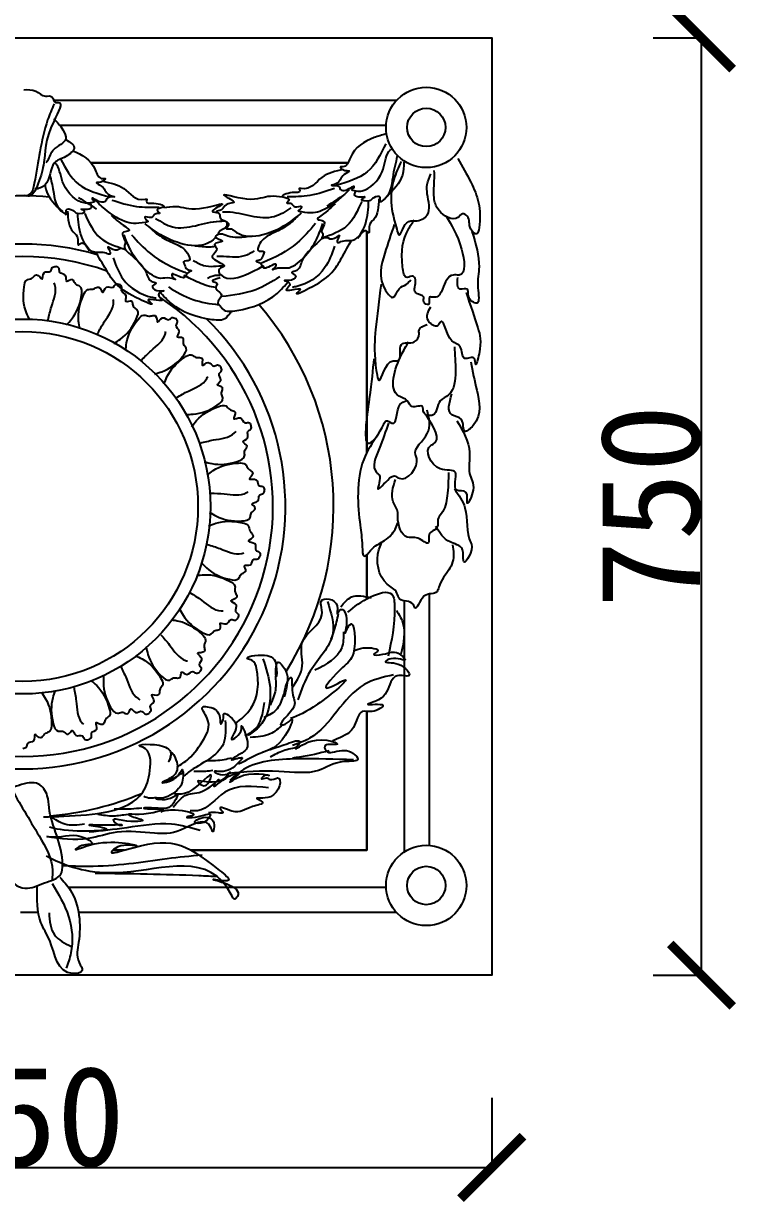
# Model space of a CAD drawing. Extents: x 3172 to 33391, y 13916 to 34175.
# Drawn here: x 18768 to 19339, y 19135 to 20079 of the extents above; entities that cross this region are included whole.
import ezdxf

# ---------------------------------------------------------------- set-up
doc = ezdxf.new("R2010")
doc.units = 0
doc.layers.get('0').update_dxf_attribs({"linetype": 'CONTINUOUS'})
doc.layers.get('DEFPOINTS').update_dxf_attribs({"linetype": 'CONTINUOUS'})
doc.dimstyles.new('ISO-25', dxfattribs={"dimtxt": 2.5, "dimasz": 2.5, "dimexe": 1.25, "dimexo": 0.625, "dimtad": 1, "dimdec": 4, "dimdsep": 46, "dimlunit": 6, "dimtxsty": 'Standard', "dimcen": 2.5, "dimadec": 0, "dimazin": 0, "dimtfac": 1, "dimtdec": 4, "dimtmove": 0, "dimatfit": 3, "dimfxl": 1, "dimtolj": 1, "dimtzin": 0, "dimarcsym": 0})

# ---------------------------------------------------------------- blocks, each defined once
blk = doc.blocks.new('_ARCHTICK')
at = {"color": 0, "linetype": 'ByBlock', "const_width": 0.15}
blk.add_lwpolyline([(-0.5, -0.5), (0.5, 0.5)], dxfattribs=at)
blk = doc.blocks.new('*D10')
at = {"color": 0, "linetype": 'ByBlock'}
for p, q in [((7939.4, 4428.58), (7979.14, 4428.58)), ((7977.89, 3678.58), (7977.89, 4428.58)), ((7939.4, 3678.58), (7979.14, 3678.58))]:
    blk.add_line(p, q, dxfattribs=at)
at = {"layer": 'DEFPOINTS', "color": 0, "linetype": 'ByBlock'}
for p in [(7938.77, 4428.58), (7977.89, 4428.58), (7938.77, 3678.58)]:
    blk.add_point(p, dxfattribs=at)
at = {"color": 0, "linetype": 'ByBlock', "xscale": 50, "yscale": 50, "zscale": 50}
for p, rotation in [((7977.89, 4428.58), 90), ((7977.89, 3678.58), 270)]:
    blk.add_blockref('_ARCHTICK', p, dxfattribs=dict(at, rotation=rotation))
at = {"color": 0, "linetype": 'ByBlock', "insert": (7937.27, 4053.58), "char_height": 80, "attachment_point": 5, "rotation": 90}
blk.add_mtext('\\A1;750', dxfattribs=at)
blk = doc.blocks.new('*D9')
at = {"color": 0, "linetype": 'ByBlock'}
for p, q in [((7188.77, 3677.96), (7188.77, 3620.88)), ((7938.77, 3677.96), (7938.77, 3620.88)), ((7188.77, 3622.13), (7938.77, 3622.13))]:
    blk.add_line(p, q, dxfattribs=at)
at = {"layer": 'DEFPOINTS', "color": 0, "linetype": 'ByBlock'}
for p in [(7188.77, 3678.58), (7938.77, 3678.58), (7938.77, 3622.13)]:
    blk.add_point(p, dxfattribs=at)
at = {"color": 0, "linetype": 'ByBlock', "xscale": 50, "yscale": 50, "zscale": 50, "rotation": 180}
blk.add_blockref('_ARCHTICK', (7188.77, 3622.13), dxfattribs=at)
at = {"color": 0, "linetype": 'ByBlock', "xscale": 50, "yscale": 50, "zscale": 50}
blk.add_blockref('_ARCHTICK', (7938.77, 3622.13), dxfattribs=at)
at = {"color": 0, "linetype": 'ByBlock', "insert": (7563.77, 3662.76), "char_height": 80, "attachment_point": 5}
blk.add_mtext('\\A1;750', dxfattribs=at)
blk = doc.blocks.new('A$C7F713A81')
blk.add_lwpolyline([(27.65164, 931.57427), (777.65164, 931.57427), (777.65164, 181.57427), (27.65164, 181.57427)], close=True)
for points in [[(427.33391, 881.57427), (701.59115, 881.57427)], [(432.21849, 861.57427), (693.19212, 861.57427)], [(457.08425, 831.57427), (662.80431, 831.57427)], [(662.80431, 831.57427), (457.08425, 831.57427)], [(677.65164, 776.94987), (677.65164, 599.42389)], [(677.65164, 599.42389), (677.65164, 776.94987)], [(677.65164, 482.67992), (677.65164, 518.01662)], [(677.65164, 518.01662), (677.65164, 482.67992)], [(727.65164, 486.5331), (727.65164, 285.35178)], [(707.65164, 481.05391), (707.65164, 280.16533)], [(537.08041, 281.57427), (677.65164, 281.57427), (677.65164, 392.5634)], [(677.65164, 392.5634), (677.65164, 281.57427), (537.08041, 281.57427)], [(474.62081, 281.57427), (483.61556, 281.57427)], [(483.61556, 281.57427), (474.62081, 281.57427)], [(693.19212, 251.57427), (439.31493, 251.57427)], [(414.96425, 231.57427), (400.76925, 231.57427)], [(701.59115, 231.57427), (447.25953, 231.57427)]]:
    blk.add_lwpolyline(points)
for centre, radius in [((725.2931, 859.85701), 32.14689), ((725.2931, 859.85701), 15.35857), ((402.65164, 556.57427), 150.00891), ((402.65164, 556.57427), 140.00891), ((725.2931, 253.29154), 32.14689), ((725.2931, 253.29154), 15.35857)]:
    blk.add_circle(centre, radius)
for radius, start, end in [(248.53197, 85.12164935, 94.87835065), (210.00891, 73.53015991, 106.46984009), (200.00891, 70.34965468, 109.65034532), (200.00891, 123.17230959, 56.82769041), (248.53197, 327.88609407, 40.56907025), (210.00891, 134.33868271, 45.66131729), (248.53197, 297.30899204, 301.03833282), (248.53197, 275.12119468, 292.50844882)]:
    blk.add_arc((402.65164, 556.57427), radius, start, end)
for points in [[(403.31671, 890.09218), (412.9085, 888.9646), (420.80758, 885.01807), (425.88559, 884.45426), (428.70675, 879.94397), (430.9636, 879.94397), (427.57828, 865.28541), (419.11496, 829.76672), (414.03696, 812.85302), (407.83049, 804.95996), (403.88094, 805.52377)], [(427.57828, 878.81639), (422.50028, 865.84922), (416.29381, 840.4787), (411.78003, 815.10817), (407.83049, 806.08753), (405.57356, 804.95996)], [(427.36789, 867.01484), (434.70275, 857.9942), (436.95967, 850.66495), (427.36789, 842.20812), (422.28988, 833.18749), (421.16142, 831.4961)], [(436.95967, 850.10119), (443.7303, 843.89946), (436.95967, 836.57021), (427.93204, 831.4961), (420.59719, 814.01864), (412.13387, 810.07211)], [(692.89432, 854.64753), (683.64172, 851.68895), (664.39624, 835.41687), (658.4746, 828.39028), (656.62403, 828.39028), (658.4746, 826.17137), (663.65605, 825.06191), (659.58489, 822.10332), (652.92298, 814.70691), (649.59202, 813.59745), (655.88384, 812.1182), (656.25394, 811.00874), (665.13644, 811.74837), (667.3571, 812.85782), (666.98701, 811.37853), (665.50654, 810.26907), (668.83749, 809.15962), (674.01894, 809.15962), (689.93346, 824.32224), (695.48508, 840.59437), (696.96547, 842.44345)], [(692.89432, 846.88128), (678.0901, 824.32224), (653.29308, 813.59745)], [(702.14692, 837.26595), (698.44587, 819.88441), (689.93346, 801.02357), (688.45307, 800.28395), (688.45307, 803.61232), (683.27162, 803.61232), (679.57056, 801.02357), (673.64884, 802.50287), (676.23961, 803.98211), (668.0973, 805.46141), (668.0973, 806.9407), (669.20759, 809.52945)], [(707.32845, 832.08849), (706.21808, 821.73349), (693.63452, 804.35195)], [(705.17504, 832.70466), (699.34996, 818.15317), (697.16556, 802.87411), (701.62735, 778.47128), (703.50967, 773.76914), (707.27432, 780.35216), (712.92122, 785.0543), (716.68586, 785.0543), (726.09741, 789.75644), (726.09741, 806.68418), (726.09741, 814.20759), (728.92085, 822.67148)], [(750.56738, 834.89708), (760.92005, 816.08846), (767.50815, 779.41172), (765.62582, 774.70958), (760.92005, 778.47128), (758.0966, 788.816), (754.33196, 790.69688), (750.56738, 787.87557), (735.50887, 793.51814), (731.7443, 801.98204), (731.7443, 817.0289), (731.7443, 825.49275)], [(658.8447, 826.17137), (641.81981, 819.88441), (625.1651, 811.00874), (623.6847, 811.00874), (624.0548, 809.52945), (618.13316, 807.68032), (610.36095, 804.35195), (615.5424, 802.13303), (615.1723, 801.02357), (613.69191, 799.54428), (616.65269, 799.17449), (620.35375, 796.21591), (625.53519, 796.58574), (624.4249, 794.36683), (622.94451, 793.25737), (625.1651, 792.5177), (641.81981, 793.62716), (659.58489, 805.83124), (664.02615, 810.26907)], [(466.34607, 816.79765), (483.51203, 810.90677), (500.36789, 802.41931), (501.84789, 802.45361), (501.51216, 800.96614), (507.47505, 799.25469), (515.32228, 796.10726), (510.19362, 793.7689), (510.58932, 792.66832), (512.10359, 791.22372), (509.15216, 790.78544), (505.52064, 787.74191), (500.33201, 787.99161), (501.49341, 785.79901), (502.99911, 784.72414), (500.79625, 783.93323), (484.12031, 784.65657), (466.07727, 796.44583), (461.53441, 800.77959)], [(447.20587, 803.73648), (461.4803, 794.81922)], [(610.36095, 803.98211), (600.73817, 804.72178), (581.86287, 802.50287), (564.09779, 805.09162), (571.4999, 799.91412), (565.20816, 798.06499), (561.5071, 793.99699), (557.43595, 792.5177), (559.65654, 791.03841), (560.39673, 787.71003), (567.05865, 782.90237), (567.05865, 781.42307), (565.57826, 778.83437), (568.90921, 778.83437), (571.4999, 777.35507), (613.69191, 782.53258), (625.53519, 791.40824)], [(651.81268, 811.00874), (632.19711, 805.46141), (614.062, 804.35195)], [(659.95499, 806.20108), (645.89096, 796.95553)], [(687.34277, 802.87266), (683.27162, 786.23074), (679.57056, 780.31361), (679.20047, 775.50595), (678.0901, 776.61545), (670.68806, 771.06812)], [(473.72745, 801.802), (493.46627, 796.71056), (511.62221, 796.02152)], [(617.02279, 795.47628), (603.69903, 788.4497), (565.94835, 792.14786), (562.2473, 792.14786)], [(652.55288, 798.80466), (641.07961, 789.18932), (638.48893, 786.23074), (639.59922, 785.86095), (643.67038, 784.38166), (642.56008, 779.57399), (641.81981, 775.87578), (642.56008, 774.39649), (641.81981, 771.06812), (643.67038, 771.80778), (649.96212, 770.69833), (655.88384, 773.28703), (654.77354, 771.06812), (654.40345, 767.73974), (656.99413, 768.47936), (666.61691, 769.58882), (676.6097, 782.53258), (679.20047, 800.65374)], [(673.64884, 800.65374), (661.80548, 781.05328), (642.18998, 771.43795)], [(438.39538, 792.845), (442.85097, 776.30187), (446.6881, 770.47207), (447.16948, 765.67427), (448.25385, 766.80919), (455.7824, 761.43482)], [(473.27018, 789.58404), (484.96311, 780.23708), (487.62164, 777.3393), (486.52021, 776.94389), (482.48442, 775.37068), (483.70579, 770.59003), (484.53153, 766.90996), (483.82573, 765.41391), (484.64291, 762.10358), (482.7757, 762.80018), (476.51135, 761.54527), (470.53125, 763.9961), (471.69265, 761.8035), (472.13976, 758.48459), (469.53263, 759.164), (459.88674, 760.05024), (449.59677, 772.75903), (446.5869, 790.81531)], [(452.13704, 790.94392), (464.43129, 771.62308), (484.26427, 762.46474)], [(508.86784, 787.07965), (522.35079, 780.36361), (560.00567, 784.93531), (563.70573, 785.02105)], [(623.31461, 789.55916), (615.5424, 782.16274)], [(741.15584, 788.816), (753.39083, 762.48398), (751.50851, 741.79454), (746.80274, 741.79454), (738.3324, 730.50938), (731.7443, 723.92636), (727.97965, 723.92636), (727.03853, 718.28378), (723.27388, 720.16461), (723.27388, 723.92636), (716.68586, 727.68806), (716.68586, 738.03279), (714.80354, 740.8541), (710.09777, 739.91366), (706.33312, 748.37751), (711.03889, 778.47128), (715.74466, 785.99474)], [(509.89055, 774.89599), (515.15628, 771.3188), (526.76355, 765.66905), (535.87498, 755.89234), (535.92639, 753.67402), (531.14203, 752.4534), (531.942, 749.88249), (534.24774, 746.23676), (537.60343, 745.20476), (534.31627, 743.27897), (532.53474, 740.27835), (523.60322, 742.2909), (522.11466, 742.6263), (522.54463, 740.04686), (524.80746, 738.24967), (520.34169, 739.25595), (512.94157, 739.08447), (499.80291, 746.91824), (488.72154, 761.8282), (483.62868, 773.91751)], [(502.71478, 781.01835), (510.65625, 773.80397)], [(586.30412, 772.91724), (574.46076, 771.80778), (566.68855, 772.91724), (560.39673, 774.39649), (556.69575, 772.54741), (562.2473, 768.8492), (555.95548, 766.26045), (557.80605, 762.93207), (554.10499, 757.01495), (561.5071, 751.09782), (563.72769, 748.87891), (561.8772, 747.76945), (559.28644, 744.81087), (560.76691, 742.22216), (583.71336, 743.33162), (595.55672, 749.24874)], [(616.28259, 783.2722), (611.10114, 779.57399), (599.62788, 773.65687), (590.74537, 763.6717), (590.74537, 761.45278), (595.55672, 760.34332), (594.81653, 757.75457), (592.59586, 754.05641), (589.26498, 752.94695), (592.59586, 751.09782), (594.44643, 748.13928), (603.32893, 750.3582), (604.80933, 750.72799), (604.43923, 748.13928), (602.21864, 746.29016), (606.65989, 747.39962), (614.062, 747.39962), (627.01566, 755.53566), (637.74866, 770.69833), (642.56008, 782.90237)], [(636.63836, 782.90237), (621.83421, 767.36991), (594.81653, 751.83745), (592.96596, 751.09782)], [(699.7451, 782.23299), (692.06862, 759.21955), (692.79676, 729.38896), (698.8039, 723.92636), (703.71877, 730.84411), (709.15664, 734.27108), (712.92122, 738.03279)], [(761.86117, 776.59041), (767.50815, 748.37751), (766.56695, 731.44977), (765.62582, 719.22422), (759.03773, 724.8668), (758.0966, 730.50938), (752.44963, 730.50938), (750.56738, 739.91366)], [(489.54881, 774.05469), (504.70881, 758.86935), (532.07907, 743.96695), (533.94628, 743.2704)], [(642.93018, 772.17757), (637.74866, 767.00012), (625.90537, 752.94695), (620.35375, 744.81087), (617.76306, 743.70141), (620.72384, 741.48249), (617.39289, 737.78428), (611.84134, 737.41449), (615.91249, 735.19553), (615.91249, 733.34645), (613.32173, 730.01808), (617.76306, 730.01808), (624.4249, 730.01808), (621.83421, 727.42933), (631.45691, 731.12753), (656.62403, 753.68658), (665.13644, 768.8492)], [(651.81268, 764.7812), (644.04047, 747.39962), (621.83421, 732.60683), (618.13316, 731.86716)], [(483.50714, 763.18702), (488.80721, 758.13099), (500.97287, 744.35595), (506.71149, 736.35066), (509.32718, 735.30152), (506.41859, 733.01461), (509.83433, 729.39455), (515.39295, 729.15347), (511.37429, 726.84079), (511.41713, 724.99221), (514.0843, 721.72474), (509.64417, 721.62186), (502.98411, 721.46753), (505.63407, 718.93949), (495.92829, 722.41379), (470.24532, 744.38375), (461.38394, 759.34511)], [(474.79836, 755.58686), (482.97114, 738.38999), (505.51413, 724.1156), (509.23133, 723.46187)], [(587.78451, 761.08299), (579.64221, 757.01495), (560.76691, 756.64512), (557.80605, 756.64512)], [(408.1537, 705.90018), (405.56505, 711.48837), (403.66848, 732.43767), (405.82687, 737.71156), (409.62929, 739.10403), (412.06352, 741.18437), (413.65782, 742.03854), (418.0513, 738.57787), (419.65005, 743.62989), (424.79727, 744.93485), (426.11788, 747.70495), (429.0743, 748.56396)], [(437.64126, 701.84721), (441.64159, 706.52977), (449.53451, 725.43523), (448.32831, 732.71167), (445.17868, 734.21788), (443.39598, 736.87782), (442.09126, 738.13046), (437.85593, 736.6516), (436.75058, 741.27947), (432.14631, 743.92475), (431.62203, 746.94842), (429.0743, 748.56396)], [(560.39673, 741.48249), (552.9947, 740.37303), (550.40393, 738.89374)], [(560.39673, 739.63341), (554.47509, 736.67482), (558.17614, 734.82574), (557.06585, 732.23699), (561.5071, 725.58024), (558.54624, 719.29328), (560.39673, 717.07437), (562.6174, 714.48562), (573.72056, 713.37616), (605.9197, 727.05949), (615.1723, 736.67482)], [(608.14028, 740.37303), (588.89481, 730.01808), (561.8772, 724.47079)], [(422.89019, 705.88718), (425.54218, 716.38989), (428.23092, 733.99816), (427.63931, 735.55531)], [(448.23732, 698.87833), (447.25234, 704.95771), (451.07815, 725.64184), (454.57938, 730.13783), (458.61648, 730.45279), (461.52171, 731.79923), (463.28734, 732.19159), (466.58423, 727.67391), (469.4867, 732.10724), (474.79512, 731.97511), (476.81413, 734.28619), (479.89267, 734.31571)], [(475.53792, 687.02001), (480.65324, 690.44965), (493.35411, 706.52456), (494.15579, 713.8566), (491.52934, 716.15672), (490.53039, 719.19898), (489.612, 720.75718), (485.13474, 720.47584), (485.31897, 725.23032), (481.59912, 729.01972), (481.91006, 732.07272), (479.89267, 734.31571)], [(689.15609, 734.48199), (684.78721, 698.10326), (684.78721, 669.72781), (687.69982, 657.35901), (698.8039, 673.14314), (702.56855, 673.14314), (705.392, 686.30918), (715.74466, 688.19001), (719.50931, 694.77302), (719.50931, 697.59429), (726.09741, 702.29648)], [(757.1554, 727.68806), (766.56695, 699.47517), (767.50815, 678.78572), (764.6847, 670.32183), (763.7435, 675.02402), (756.21428, 675.02402), (752.44963, 684.4283), (745.86161, 689.13044), (736.45007, 704.17731), (734.56775, 701.35604), (727.03853, 705.11775), (728.92085, 716.40291)], [(462.42383, 694.88995), (467.81107, 704.2877), (475.15077, 720.5176), (475.0012, 722.17661)], [(484.94005, 681.30244), (485.6318, 687.42212), (494.89625, 706.30704), (499.48064, 709.69168), (503.45301, 708.90577), (506.61378, 709.41846), (508.41979, 709.31991), (510.37556, 704.08026), (514.3665, 707.56612), (519.44243, 706.0067), (522.01009, 707.68735), (524.98243, 706.88519)], [(508.02893, 662.51824), (513.87988, 664.44061), (530.44672, 676.49276), (533.19684, 683.33662), (531.28834, 686.26005), (531.14723, 689.45902), (530.68329, 691.20721), (526.29616, 692.14425), (527.7563, 696.67272), (525.19676, 701.3252), (526.31985, 704.18109), (524.98243, 706.88519)], [(497.52443, 673.63449), (505.24739, 681.23028), (516.69368, 694.8781), (516.99726, 696.51595)], [(747.74394, 684.4283), (748.68506, 664.67925), (743.03817, 645.87068), (736.45007, 641.16854), (733.62662, 634.58552), (730.80318, 629.88338), (723.27388, 631.76421), (722.33276, 636.4664), (713.86242, 636.4664), (710.09777, 641.16854), (703.50967, 644.93024), (705.392, 677.84529), (711.03889, 688.19001)], [(515.53983, 654.47603), (517.857, 660.18215), (531.87298, 675.86724), (537.20055, 677.88952), (540.81357, 676.06102), (543.99545, 675.70193), (545.7079, 675.11978), (546.17751, 669.54677), (550.96093, 671.82662), (555.42789, 668.95556), (558.35377, 669.88114), (560.99948, 668.3068)], [(683.33094, 674.82085), (679.69027, 642.80752), (679.69027, 607.15632), (691.27468, 622.35993), (693.15701, 625.18124), (697.86278, 623.30036), (704.45087, 638.34723), (709.15664, 641.16854)], [(760.92005, 672.20271), (765.62582, 649.63239), (762.80237, 621.41949), (756.21428, 616.71735), (753.39083, 626.12163), (745.86161, 629.88338), (745.86161, 646.81112)], [(532.7046, 630.1591), (538.85722, 630.43161), (558.06135, 637.56716), (562.55594, 643.41526), (561.50695, 646.74518), (562.23414, 649.8636), (562.25906, 651.67213), (558.28743, 653.75806), (560.91518, 657.72466), (559.70579, 662.89516), (561.55775, 665.34215), (560.99948, 668.3068)], [(525.58876, 643.69721), (535.07465, 648.9277), (549.77862, 658.98125), (550.51283, 660.47645)], [(537.76721, 620.3887), (541.53794, 625.25806), (559.26596, 636.58003), (564.94157, 637.08996), (567.92729, 634.35448), (570.89429, 633.15025), (572.38618, 632.12767), (571.33479, 626.63463), (576.55593, 627.53939), (580.08265, 623.56962), (583.14974, 623.67148), (585.27259, 621.44172)], [(695.03933, 623.30036), (687.51011, 602.61092), (685.62779, 583.80231), (687.51011, 581.92143), (686.56891, 570.63627), (695.98045, 579.10016), (699.7451, 580.98104), (703.50967, 579.10016), (717.62699, 595.08747), (716.68586, 597.90878), (726.09741, 614.83647), (726.09741, 633.64509)], [(749.62618, 625.18124), (759.97893, 599.78961), (759.97893, 582.86187), (762.80237, 569.69588), (758.0966, 559.35116), (757.1554, 567.815), (749.62618, 569.69588), (748.68506, 583.80231), (736.45007, 586.62362), (728.92085, 605.43219), (730.80318, 606.37262), (725.15621, 629.88338)], [(544.53541, 607.29841), (555.0807, 609.77568), (571.95183, 615.48933), (573.06221, 616.73101)], [(547.73483, 592.34251), (553.73282, 590.94496), (574.14995, 592.63469), (580.05567, 597.05329), (579.94398, 600.54275), (581.48554, 603.34933), (581.99748, 605.08407), (578.7359, 608.16419), (582.33639, 611.27473), (582.56683, 616.5798), (585.0103, 618.43638), (585.27259, 621.44172)], [(686.56891, 613.89608), (675.27512, 594.14703), (672.4516, 541.48298), (674.10925, 524.44691), (675.6314, 516.84221), (680.70513, 521.31985), (686.15645, 525.90591), (697.28374, 533.75446), (702.56855, 543.36381)], [(549.97368, 581.56854), (554.91832, 585.24), (575.04358, 591.35916), (580.64629, 590.31892), (582.78327, 586.87935), (585.31535, 584.91928), (586.47603, 583.53211), (583.98162, 578.52643), (589.25325, 577.98899), (591.57815, 573.21493), (594.55899, 572.48553), (596.00153, 569.76572)], [(743.03817, 583.80231), (742.09697, 564.99369), (737.3912, 550.88727), (734.56775, 546.18512), (734.56775, 541.48298), (731.7443, 537.72123), (727.97965, 534.89996), (727.03853, 527.37651), (718.56811, 531.13826), (710.09777, 532.07865), (702.56855, 548.066), (702.56855, 551.8277), (698.8039, 560.29155), (700.68623, 578.15973)], [(552.00491, 551.87315), (557.40342, 548.90918), (577.51931, 545.02778), (584.39816, 547.68919), (585.23205, 551.07938), (587.47366, 553.36598), (588.43464, 554.89827), (586.12501, 558.74413), (590.4312, 560.76792), (592.08438, 565.81409), (594.93814, 566.94259), (596.00153, 569.76572)], [(552.95918, 567.13764), (563.78179, 566.67796), (581.56881, 567.62796), (582.97302, 568.52401)], [(747.74394, 570.63627), (756.21428, 555.58941), (760.92005, 527.37651), (761.3771, 526.38965), (755.28865, 512.19418), (754.78122, 519.79889), (753.39083, 523.40579), (742.44752, 529.17614), (736.55657, 535.06255), (732.68542, 540.54254)], [(551.25396, 540.89468), (557.00578, 543.09594), (578.03567, 543.55846), (583.14997, 541.0452), (584.27971, 537.15662), (586.18908, 534.58609), (586.93246, 532.93722), (583.18004, 528.79014), (588.11117, 526.85037), (589.06184, 521.62609), (591.73536, 520.11951), (592.3906, 517.11137)], [(550.23533, 526.19343), (560.53259, 522.83089), (577.91632, 518.94678), (579.51021, 519.43076)], [(746.37477, 525.90591), (746.37477, 512.171), (739.17473, 499.74418), (735.24748, 491.89564), (733.9384, 488.62541), (723.46565, 484.70116), (716.26561, 475.54457), (714.95653, 478.16072), (703.82923, 482.73904), (701.86561, 487.31736), (694.01103, 494.51183), (687.46553, 521.98166), (689.42916, 527.21401)], [(545.19813, 511.75245), (549.59679, 507.44189), (567.91954, 498.27722), (575.26134, 498.98405), (576.97897, 502.02354), (579.75437, 503.62057), (581.09312, 504.83676), (579.90674, 509.16314), (584.59926, 509.95009), (587.55257, 514.36311), (590.60498, 514.67983), (592.3906, 517.11137)], [(541.51308, 501.38369), (547.6455, 501.9515), (568.02033, 496.72308), (572.2669, 492.92319), (572.30563, 488.87401), (573.45067, 485.88366), (573.72163, 484.09537), (568.98949, 481.11447), (573.21442, 477.91622), (572.72034, 472.62919), (574.88824, 470.45718), (574.70761, 467.3838)], [(536.56588, 487.50243), (545.57408, 481.48642), (561.26526, 473.05627), (562.93062, 473.09227)], [(618.24622, 411.8585), (626.1279, 429.04167), (626.1279, 447.65676), (641.89126, 469.85167), (641.17473, 477.7273), (641.17473, 480.59114), (654.07198, 477.01132), (654.07198, 470.56765), (656.9381, 474.14748), (661.2372, 469.13569), (660.52067, 455.53238), (662.67019, 459.82814), (664.10325, 461.97605), (666.96929, 439.0652), (658.37108, 427.60975), (645.47384, 411.14256), (659.80414, 417.58622), (638.30869, 398.25514), (616.81316, 386.79974)], [(656.9381, 476.29538), (665.53623, 484.17096), (681.2996, 483.45502)], [(662.67019, 471.99957), (680.58307, 484.17096), (697.77949, 486.31886), (699.92901, 476.29538), (694.91345, 436.91729)], [(527.81934, 474.95598), (530.89191, 469.61853), (546.0626, 455.85028), (553.32284, 454.55011), (555.79683, 457.01348), (558.90018, 457.80249), (560.51741, 458.6124), (560.54227, 463.09842), (565.27309, 462.59016), (569.30751, 466.04274), (572.33217, 465.52419), (574.70761, 467.3838)], [(646.19037, 480.59114), (650.4894, 454.8164), (632.57652, 424.74586), (622.54532, 401.83501)], [(701.36207, 473.43149), (706.3777, 464.12395), (704.94464, 438.34921)], [(521.47348, 465.96594), (527.53169, 464.85818), (545.74035, 454.32658), (548.80425, 449.5219), (547.74909, 445.61242), (548.04488, 442.42404), (547.82332, 440.62896), (542.46242, 439.03531), (545.6678, 434.81579), (543.76562, 429.85812), (545.26713, 427.18175), (544.264, 424.27108)], [(654.78851, 470.56765), (653.35552, 464.12395), (649.05642, 450.5206)], [(512.96461, 453.93417), (520.01567, 445.71087), (532.85055, 433.3599), (534.46386, 432.94526)], [(659.08761, 456.24832), (657.65463, 443.36095), (636.1591, 425.46185)], [(501.15743, 444.21277), (502.67603, 438.24427), (513.56953, 420.89359), (520.20976, 417.68284), (523.25661, 419.38738), (526.45775, 419.30986), (528.23352, 419.65341), (529.46778, 423.96637), (533.88604, 422.20061), (538.70234, 424.43668), (541.47494, 423.12131), (544.264, 424.27108)], [(667.68582, 441.21305), (674.85098, 443.36095), (686.31523, 440.49711), (683.44919, 438.34921), (690.61434, 438.34921), (702.79513, 439.0652), (708.52722, 434.05341), (697.06296, 434.76939), (692.76385, 432.62149), (702.79513, 430.47359), (711.39326, 421.16604), (702.0786, 421.16604), (697.06296, 416.1543), (687.03176, 401.83501), (678.43355, 398.25514), (690.61434, 397.53921), (682.01613, 392.52747), (674.13445, 392.52747), (666.96929, 379.64005), (651.92246, 369.61657), (649.05642, 368.18465)], [(492.62141, 437.2682), (498.15609, 434.56703), (512.84813, 419.51333), (514.50213, 414.06018), (512.43133, 410.58037), (511.85594, 407.43041), (511.15828, 405.76167), (505.56623, 405.67348), (507.51433, 400.74563), (504.34512, 396.485), (505.06888, 393.50278), (503.31766, 390.97068)], [(572.38919, 382.50394), (585.28651, 395.39131), (589.58554, 426.89376), (586.00296, 433.33747), (582.42038, 434.76939), (596.03423, 437.63323), (605.3489, 429.04167), (605.3489, 420.4501), (606.78196, 431.90551), (610.36454, 429.04167), (613.23058, 410.42658), (611.7976, 404.69885), (613.94711, 415.43832), (616.81316, 419.73412), (618.24622, 407.56269), (619.6792, 396.82323), (609.64801, 381.78796), (612.51405, 382.50394), (617.52969, 386.08376), (612.51405, 373.19639), (592.45166, 358.8771), (575.25523, 350.2855)], [(594.60117, 434.76939), (600.33334, 411.8585), (591.0186, 379.64005), (582.42038, 373.19639)], [(481.18194, 427.97826), (485.7529, 418.15755), (494.77958, 402.80178), (496.2212, 401.96724)], [(457.09669, 417.41884), (461.69737, 413.3246), (471.78315, 394.86527), (471.90457, 389.16809), (468.97172, 386.37601), (467.56782, 383.4981), (466.44581, 382.07947), (461.03733, 383.50327), (461.58367, 378.23256), (457.38248, 374.98497), (457.27481, 371.91808), (454.90537, 369.95235)], [(467.1898, 421.80289), (467.0418, 415.64601), (472.85018, 395.99971), (478.37792, 391.11651), (481.77167, 391.93581), (484.83319, 390.99751), (486.6358, 390.84922), (488.98791, 394.66925), (492.76593, 391.77693), (498.00692, 392.63066), (500.32181, 390.61603), (503.31766, 390.97068)], [(604.63237, 421.16604), (604.63237, 409.71059), (600.33334, 397.53921)], [(699.21255, 421.88202), (675.56751, 414.0064), (631.85999, 371.04849), (618.24622, 365.32077)], [(417.53403, 407.89), (420.85949, 402.70634), (425.591, 382.21042), (424.17084, 376.69175), (420.59345, 374.79448), (418.46516, 372.40206), (417.00202, 371.33875), (412.17823, 374.16894), (411.28229, 368.94628), (406.36071, 366.95259), (405.42958, 364.02847), (402.61767, 362.7749)], [(428.43566, 409.38839), (426.63205, 403.49976), (426.92453, 383.01491), (430.92981, 376.82142), (434.41876, 376.69472), (437.1136, 374.96523), (438.80936, 374.3361), (442.10487, 377.37988), (444.96246, 373.57552), (450.23943, 372.98359), (451.92494, 370.41911), (454.90537, 369.95235)], [(443.57504, 411.55973), (445.3269, 400.86997), (449.8759, 383.64826), (451.03891, 382.45573)], [(611.08107, 406.13077), (606.06543, 394.67532), (595.3177, 387.51568)], [(525.81563, 348.13759), (535.13037, 354.5813), (547.31116, 370.33251), (550.1772, 386.79974), (546.59463, 396.10729), (551.61019, 396.10729), (560.2084, 387.51568), (560.92493, 382.50394), (563.07444, 387.51568), (563.07444, 390.37956), (572.38919, 383.93586), (572.38919, 376.77621), (569.52314, 370.33251), (577.40482, 378.20813), (577.40482, 380.35604), (582.42038, 366.03675), (574.5387, 357.44514), (569.52314, 353.86532), (578.12128, 355.29724), (575.97176, 352.4334), (560.2084, 344.55777), (555.90929, 344.55777), (565.94057, 342.40987), (568.09008, 343.84183), (560.92493, 337.39813), (543.01205, 335.96621), (547.31116, 333.10232), (553.34769, 340.75372), (535.13037, 328.09058), (523.66611, 326.65866)], [(580.27087, 373.19639), (587.43602, 377.4922), (596.03423, 399.68711)], [(564.50751, 385.36778), (563.07444, 366.75269), (535.13037, 343.84183), (531.54779, 340.97795)], [(610.36454, 381.78796), (600.33334, 374.62831), (584.56998, 371.76447)], [(594.60117, 360.30902), (613.94711, 366.75269), (623.97831, 368.18465), (621.11226, 363.17286), (633.29305, 368.90059), (653.35552, 366.03675), (644.04078, 364.60478), (646.19037, 360.30902), (651.92246, 360.30902), (666.96929, 358.8771), (670.55187, 354.5813), (659.80414, 352.4334), (639.02514, 345.27375), (607.49849, 344.55777), (566.96154, 342.90162)], [(622.54532, 363.88885), (611.08107, 361.02496), (600.33334, 356.01322)], [(647.62335, 361.02496), (623.97831, 356.01322), (618.24622, 355.29724)], [(569.52314, 355.29724), (563.79098, 353.86532), (549.46067, 353.14938)], [(666.96929, 353.86532), (622.54532, 354.5813), (576.68829, 344.55777), (568.09008, 337.39813)], [(522.94958, 315.9192), (533.69731, 325.94268), (548.02761, 329.5225), (559.07986, 337.88988), (556.21374, 335.026), (555.49728, 333.59408), (567.678, 340.75372), (575.55968, 342.90162), (570.54412, 338.60586), (568.39453, 336.45796), (579.14225, 341.4697), (598.48819, 341.4697), (596.33868, 341.4697), (593.47263, 338.60586), (597.77174, 339.3218), (600.33334, 338.11411), (606.36988, 339.3218), (600.63778, 324.28653), (589.89006, 322.85461), (594.18909, 319.99073), (586.30748, 316.41091), (569.82759, 312.83108), (560.51284, 314.97899), (562.66244, 311.39916), (559.07986, 311.39916), (551.19818, 311.39916)], [(554.47631, 345.27375), (548.74414, 344.55777), (539.42948, 344.55777)], [(400.53663, 333.53049), (396.7655, 332.58842), (386.39481, 331.64636), (383.095, 330.70429), (385.45201, 310.92086), (394.87989, 275.59334), (396.2941, 254.39683), (404.30785, 251.09957), (419.86395, 255.3389), (433.06304, 262.40439), (434.47717, 269.94093), (423.63508, 315.6312), (422.22088, 325.05188), (415.14993, 334.47256), (399.59391, 333.53049)], [(392.52296, 332.11737), (415.62133, 293.02157), (426.46349, 265.23059), (425.99209, 258.1651)], [(599.20472, 331.44618), (564.09542, 327.86635), (542.29552, 313.05531), (536.56335, 313.05531)], [(509.33581, 323.79478), (504.32017, 323.07884), (499.30454, 324.51076)], [(497.87155, 315.20322), (489.27334, 314.48723), (475.65949, 314.48723)], [(452.01452, 302.31585), (436.25116, 302.31585), (424.7869, 308.75951)], [(544.44504, 297.30411), (521.51652, 302.31585), (485.69076, 299.45196), (455.5971, 295.87214)], [(486.40729, 310.19147), (474.94304, 308.75951), (462.76225, 310.19147)], [(546.07162, 277.67851), (517.99486, 274.61794), (487.36559, 270.53717), (454.69437, 268.49678), (434.78535, 269.00688)], [(432.12023, 260.04924), (440.60531, 249.68649), (447.20486, 207.76449), (447.67626, 191.74934), (450.03327, 185.15486), (442.49092, 182.79967), (424.10648, 209.17757), (417.03554, 223.77965), (414.20713, 252.5127)], [(558.53937, 260.31636), (543.49254, 261.03234), (460.61266, 262.93776)], [(425.99209, 254.86784), (439.19118, 228.48999), (441.07671, 199.28588), (437.30558, 187.039)], [(423.63508, 231.31615), (427.87762, 213.88791), (441.54811, 204.46723)]]:
    blk.add_spline(points, degree=3)
for points, knots in [([(442.67453, 841.11805), (450.01987, 838.35272), (459.5762, 832.46131), (463.19578, 818.07483), (469.5723, 819.56832), (466.08092, 815.2324), (458.85208, 816.43486), (469.07236, 811.69603), (468.62337, 805.92793), (479.14761, 803.92411), (469.69538, 804.79162), (469.04329, 798.86361), (462.89106, 800.02723), (457.7654, 804.20756), (458.33208, 801.42951), (461.477, 800.52659), (455.32693, 799.15954), (447.13561, 799.13615), (432.9579, 812.11543), (432.75136, 826.67073), (428.38703, 831.58696), (427.85857, 832.18226)], [11.521634008, 11.521634008, 11.521634008, 11.521634008, 34.91666563, 44.105720666, 45.95628681, 48.845609226, 54.144505193, 59.177150608, 69.131451949, 72.642317705, 79.105687289, 80.275246925, 89.18849077, 91.67087799, 93.19576452, 95.045814056, 98.556679812, 103.738127605, 125.719416012, 142.91251456, 145.281198411, 145.281198411, 145.281198411, 145.281198411]), ([(432.89998, 834.61759), (436.85882, 826.92684), (445.49469, 811.27849), (463.03266, 806.73002), (472.18749, 804.35571)], [2.243342577, 2.243342577, 2.243342577, 2.243342577, 26.982872214, 53.99978225, 53.99978225, 53.99978225, 53.99978225]), ([(424.15039, 821.82738), (425.2111, 817.77206), (427.80942, 806.99702), (428.53576, 795.37736), (438.33827, 789.37156), (435.67114, 795.65503), (443.36908, 794.19368), (445.20857, 789.90773), (455.18127, 792.15476), (445.14841, 795.54094), (458.14543, 793.23261), (457.53512, 797.89847), (456.8323, 799.11953), (456.37148, 799.92013)], [5.222334552, 5.222334552, 5.222334552, 5.222334552, 17.771205765, 38.464007977, 40.118880516, 43.44725477, 48.628702562, 53.145277033, 59.248970574, 62.232294311, 70.507889943, 71.987182486, 74.803986049, 74.803986049, 74.803986049, 74.803986049]), ([(420.38629, 813.81098), (420.57631, 812.3667), (422.18776, 804.03306), (428.77477, 797.74402), (434.24706, 792.51928)], [6.043225049, 6.043225049, 6.043225049, 6.043225049, 10.414365031, 31.872787939, 31.872787939, 31.872787939, 31.872787939]), ([(515.33084, 795.73752), (518.67051, 796.2716), (528.58673, 797.85739), (538.75076, 791.26172), (571.722, 802.6642), (550.1765, 791.89985), (557.19494, 791.99437), (559.19257, 791.44708)], [0, 0, 0, 0, 9.651162009, 28.656439977, 46.609151001, 55.642299942, 60.828407081, 60.828407081, 60.828407081, 60.828407081]), ([(566.2974, 783.94247), (565.53636, 782.99362), (566.98164, 778.2658), (559.04272, 778.07935), (558.94495, 774.7038), (559.15288, 774.16472), (559.1574, 774.15324)], [74.734661301, 74.734661301, 74.734661301, 74.734661301, 78.109289512, 86.324810464, 87.804103007, 87.836285179, 87.836285179, 87.836285179, 87.836285179]), ([(557.51431, 771.57557), (557.46, 771.5704), (556.22693, 771.42689), (545.86868, 760.33857), (518.80933, 768.4485), (504.21974, 779.86672), (500.45196, 782.8155)], [93.981911223, 93.981911223, 93.981911223, 93.981911223, 94.117166851, 97.10044675, 139.608939996, 154.408969745, 154.408969745, 154.408969745, 154.408969745]), ([(540.10086, 765.23829), (544.0125, 764.76972), (549.43038, 764.12072), (555.09949, 764.56695), (556.60935, 764.84328)], [0, 0, 0, 0, 11.895215955, 16.475638135, 16.475638135, 16.475638135, 16.475638135]), ([(538.89502, 753.37292), (541.58468, 751.83681), (549.16271, 747.50887), (558.05363, 748.97575), (563.64817, 749.41471)], [0, 0, 0, 0, 9.10198615, 25.64458569, 25.64458569, 25.64458569, 25.64458569]), ([(556.98886, 731.78941), (552.52262, 732.01875), (542.62243, 735.8067), (535.18002, 739.49037), (531.39904, 741.36179)], [86.448999713, 86.448999713, 86.448999713, 86.448999713, 99.269684496, 112.508930405, 112.508930405, 112.508930405, 112.508930405]), ([(569.12187, 712.80402), (569.14326, 712.62326), (569.10256, 711.64552), (566.94161, 709.94569), (564.02321, 704.84277), (544.35156, 706.72521), (526.25118, 713.05508), (515.14616, 725.03041), (512.08002, 728.33684)], [27.883868406, 27.883868406, 27.883868406, 27.883868406, 28.525259722, 31.414533243, 34.825248546, 45.983708722, 80.969673719, 94.31378397, 94.31378397, 94.31378397, 94.31378397]), ([(519.02448, 732.19696), (525.36877, 728.45218), (537.93046, 721.03753), (552.24577, 718.82914), (559.42713, 718.02113)], [0, 0, 0, 0, 21.854369648, 43.271590733, 43.271590733, 43.271590733, 43.271590733]), ([(419.19483, 308.20025), (424.47699, 308.3628), (451.65613, 309.24637), (495.18766, 311.82847), (505.38339, 344.57373), (505.06625, 362.34442), (490.0721, 366.16157), (515.2063, 367.89056), (522.94626, 359.45288), (518.39108, 350.55519), (521.27365, 356.02025), (521.10685, 362.11876), (527.23053, 351.00505), (526.04808, 342.28714), (519.46362, 338.33504), (510.4152, 334.40005), (526.58789, 336.75434), (530.84017, 350.86264), (531.29974, 336.2671), (525.28598, 327.9332), (517.65238, 322.75708), (505.24843, 323.30281), (520.46844, 319.98353), (528.97319, 330.35108), (521.1893, 313.08653), (512.22189, 315.49784), (494.15298, 315.41855), (507.55884, 314.22951), (520.89695, 315.12399), (500.45564, 308.74938), (482.58623, 311.37135), (493.34401, 307.27963), (502.64194, 304.5842), (485.53645, 303.45452), (471.88081, 308.25679), (478.0759, 301.32998), (485.98383, 301.96405), (467.37545, 301.27372), (448.63272, 302.23142), (487.18737, 297.53865), (442.294, 295.3113), (426.38481, 299.24384), (423.91373, 300.05648)], [5.293063895, 5.293063895, 5.293063895, 5.293063895, 21.50737382, 87.457499043, 105.571558142, 125.049221632, 127.314829809, 145.944238946, 156.27248657, 160.128493273, 163.984499976, 167.635312321, 174.391174297, 185.869004872, 194.613033848, 197.816876817, 209.145105496, 217.310727313, 227.334210323, 233.107577515, 250.728846644, 252.878361554, 264.342619203, 271.100724529, 280.707912075, 294.619647377, 303.934390115, 313.276609509, 319.008700163, 338.126974937, 346.725187259, 356.038853533, 358.30454845, 373.368406723, 381.282542213, 387.886312287, 389.31937312, 402.933222019, 415.113933745, 427.482572384, 462.620987489, 470.25810899, 470.25810899, 470.25810899, 470.25810899]), ([(512.91838, 312.33933), (515.99787, 313.19339), (523.06494, 315.15335), (543.45997, 310.81991), (536.41491, 308.66207), (530.934, 307.63787), (544.17705, 307.28377), (555.94598, 313.77597), (548.70461, 302.14402), (534.87199, 303.21894), (552.77282, 311.46575), (556.59401, 302.32578), (554.6913, 295.0199), (550.41197, 310.75881), (528.42272, 294.16461), (505.521, 294.95718), (479.65175, 298.29179), (451.83833, 288.22088), (432.9454, 290.39639), (421.7878, 292.50564)], [0, 0, 0, 0, 11.55334268, 26.513674163, 28.77936908, 31.733481786, 38.898633274, 50.823518535, 59.007916136, 66.173143964, 77.281915475, 87.854853545, 90.119119322, 93.321540059, 118.009696896, 138.961821129, 169.064002888, 192.533863702, 225.891009328, 225.891009328, 225.891009328, 225.891009328]), ([(421.76714, 292.42035), (424.71015, 292.17944), (435.97503, 291.84817), (447.96477, 296.21037), (460.55523, 285.3786), (450.89237, 286.89813), (439.5029, 278.79664), (467.97155, 292.899), (507.42068, 282.18346), (480.02791, 287.16106), (470.6744, 277.70302), (521.53674, 293.28897), (530.90477, 288.25327), (573.76975, 254.49106), (547.13653, 259.88443), (567.86514, 254.91876), (577.61934, 248.1136), (571.57429, 240.95633), (554.04089, 281.58488), (490.59794, 256.48359), (441.37569, 266.04239), (423.045, 276.07751), (421.47704, 276.97371)], [10.554780375, 10.554780375, 10.554780375, 10.554780375, 19.398860048, 44.639957564, 48.691630186, 54.468333789, 63.124824453, 78.772851189, 111.763653186, 128.38293107, 132.43457168, 142.56745397, 220.70181687, 231.349111502, 243.550924023, 254.879152702, 268.085226103, 271.123959067, 275.70978263, 363.956603241, 421.571213976, 427.003216262, 427.003216262, 427.003216262, 427.003216262])]:
    blk.add_open_spline(points, degree=3, knots=knots)
dim = blk.add_linear_dim(base=(945.37389, 931.57427), p1=(906.25465, 181.57427), p2=(906.25465, 931.57427), angle=90, dimstyle='ISO-25', override={"dimtxt": 80, "dimasz": 50, "dimblk1": 'ARCHTICK', "dimblk2": 'ARCHTICK', "dimsah": 1})
dim.commit()
dim.dimension.update_dxf_attribs({"geometry": '*D10', "text_midpoint": (904.74889, 556.57427), "insert": (-7032.5168, -3497.00715)})
dim = blk.add_linear_dim(base=(777.65164, 27.65167), p1=(27.65164, 84.10251), p2=(777.65164, 84.10251), dimstyle='ISO-25', override={"dimtxt": 80, "dimasz": 50, "dimblk1": 'ARCHTICK', "dimblk2": 'ARCHTICK', "dimsah": 1})
dim.commit()
dim.dimension.update_dxf_attribs({"geometry": '*D9', "text_midpoint": (402.65164, 68.27667), "insert": (-7161.11982, -3594.47891)})

msp = doc.modelspace()

# ---------------------------------------------------------------- block references
msp.add_blockref('A$C7F713A81', (18365.1269, 19135.8633))

doc.saveas('drawing.dxf')
